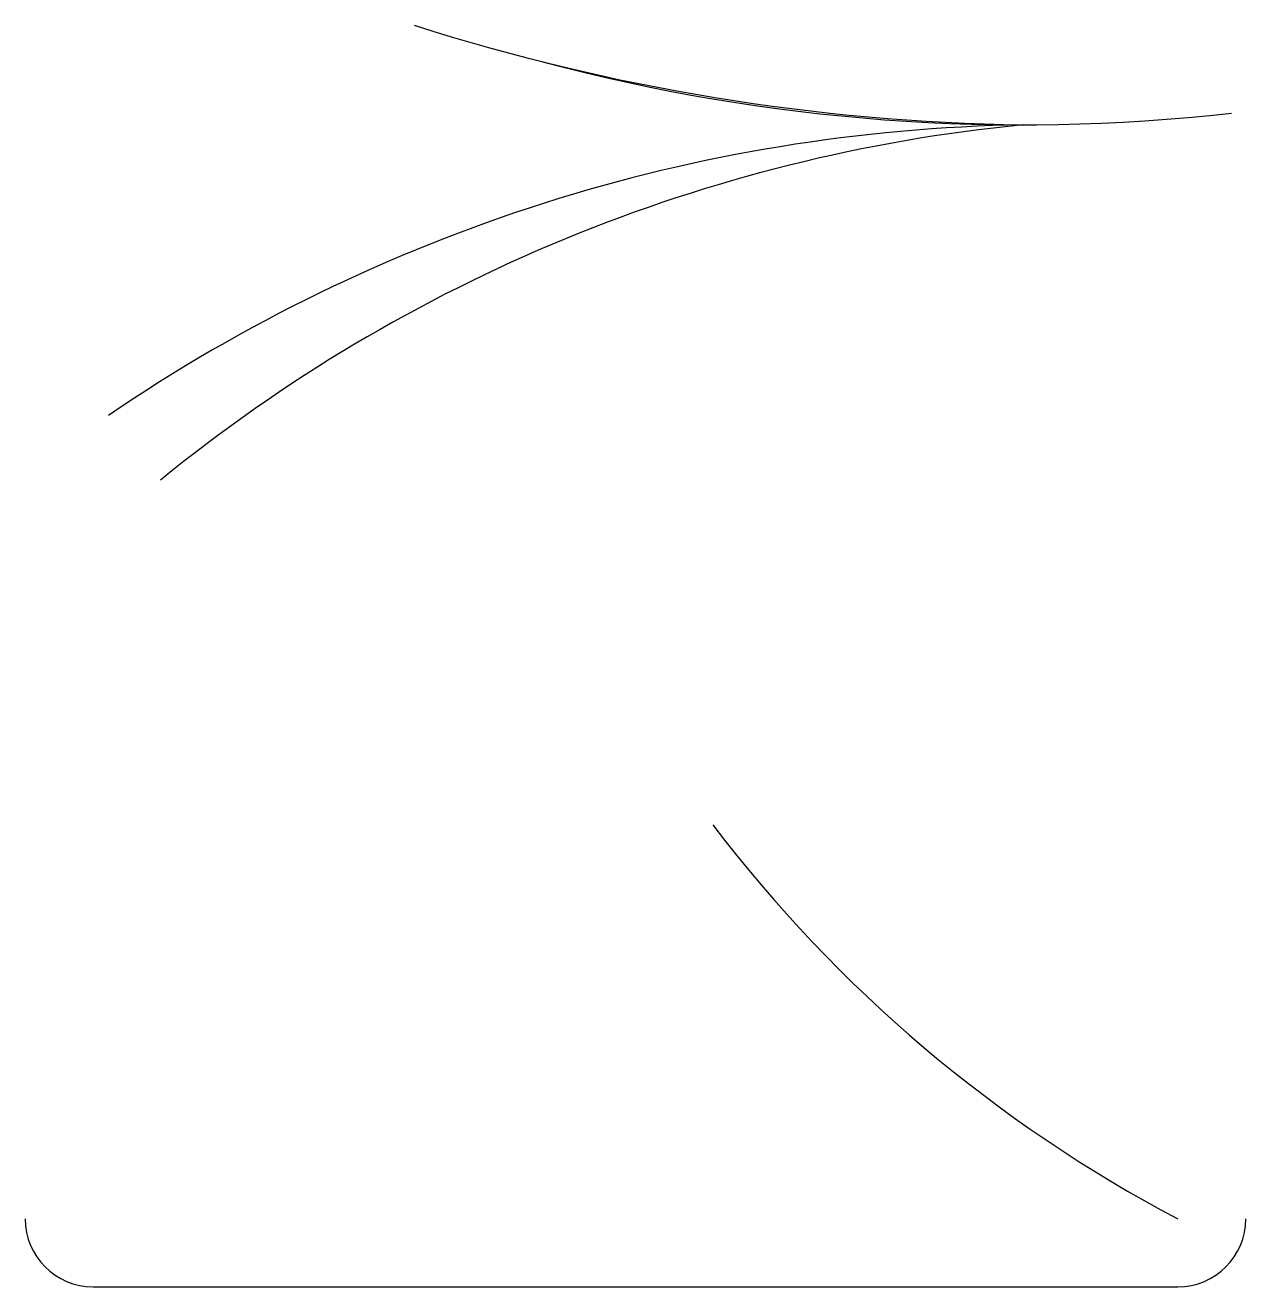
# Model space of a CAD drawing. Header units: inches. Extents: x 10.6 to 53.1, y 14.5 to 39.3.
# Drawn here: x 29.83 to 30.73, y 24.314 to 25.245 of the extents above; entities that cross this region are included whole.
import ezdxf

# ---------------------------------------------------------------- set-up
doc = ezdxf.new("R2010")
doc.units = ezdxf.units.IN
doc.header["$MEASUREMENT"] = 0
doc.layers.add('02', color=2, linetype='Continuous')

msp = doc.modelspace()

# ---------------------------------------------------------------- linework, layer by layer
at = {"layer": '02'}
msp.add_line((29.88034, 24.31427), (30.68034, 24.31427), dxfattribs=at)
for centre, radius, start, end in [((30.58963, 26.72253), 1.55129, 252.27047, 269.13024), ((30.56608, 26.54327), 1.37185, 255.03258, 276.43831), ((30.58668, 23.93843), 1.23316, 90.95717, 124.30219), ((30.68171, 23.988), 1.18905, 95.58061, 129.21348), ((31.16542, 25.28416), 1.03995, 217.23073, 242.19614), ((29.88034, 24.36427), 0.05, 180, 270), ((30.68034, 24.36427), 0.05, 270, 0)]:
    msp.add_arc(centre, radius, start, end, dxfattribs=at)

doc.saveas('drawing.dxf')
